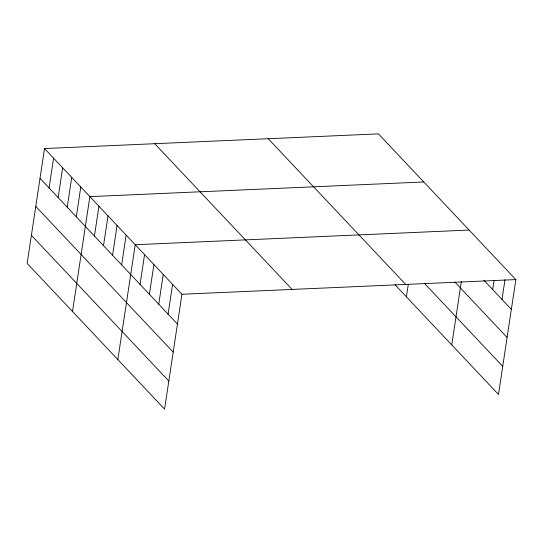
<?xml version="1.0" encoding="UTF-8"?>
<svg xmlns="http://www.w3.org/2000/svg" width="543" height="543" viewBox="0 0 543 543"><rect width="100%" height="100%" fill="white"/><g stroke="black" fill="none" stroke-linecap="round" stroke-linejoin="round"><path stroke-width="0.81" d="M44.519 148.544L27.15 263.403L164.57 409.123L181.946 294.265L44.519 148.544L378.43 133.877L515.85 279.597L498.481 394.456L395.066 284.803M49.087 187.946L53.587 158.162M58.155 197.564L62.662 167.78M67.223 207.175L71.73 177.398M76.298 216.793L80.798 187.016M72.497 311.492L89.867 196.634L423.778 181.966M94.434 236.029L98.941 206.252M103.509 245.646L108.009 215.87M112.577 255.264L117.078 225.488M121.646 264.882L126.152 235.105M117.851 359.575L135.221 244.723L469.125 230.056M140.06 284.41L144.567 254.626M149.406 294.32L153.907 264.536M158.753 304.223L163.253 274.446M168.092 314.132L172.599 284.356M406.408 296.824L408.282 284.437M451.756 344.907L461.374 281.301M492.657 289.562L494.035 280.459M502.003 299.464L505.004 279.618M181.946 294.265L515.85 279.597M483.861 280.236L511.343 309.374M454.708 281.898L507.101 337.454M424.259 283.174L502.723 366.376M268.235 138.723L405.662 284.437M154.707 143.705L292.134 289.426M40.019 178.328L177.439 324.042M35.77 206.401L173.197 352.122M31.399 235.329L168.819 381.043"/></g></svg>
